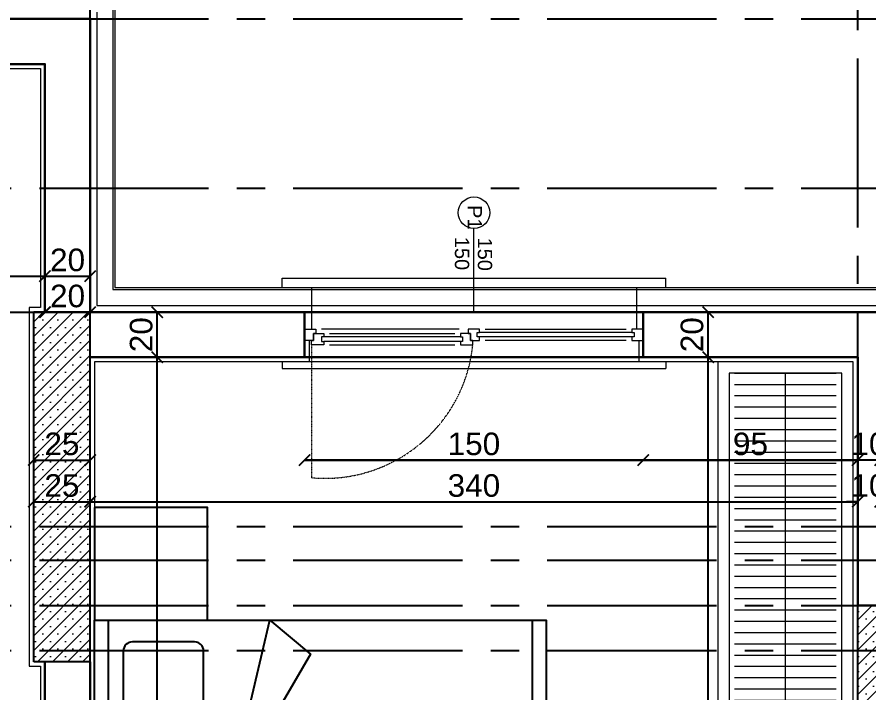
# Model space of a CAD drawing. Header units: millimetres. Extents: x 2778 to 13672, y 1832 to 5175.
# Drawn here: x 4579.2 to 4956.6, y 4521.4 to 4821.1 of the extents above; entities that cross this region are included whole.
import ezdxf

# ---------------------------------------------------------------- set-up
doc = ezdxf.new("R2010")
doc.units = ezdxf.units.MM
for name, pattern in [('CENTER2', [112.5, 75, -12.5, 12.5, -12.5]), ('DASHDOT2', [12.7, 6.35, -3.175, 0, -3.175]), ('DOTX2', [0.5, 0, -0.5])]:
    doc.linetypes.add(name, pattern=pattern)
doc.layers.add('7-DCR-FRN', color=8, linetype='Continuous')
doc.layers.add('Panel', color=7, linetype='Continuous')
for name, color, linetype, lineweight in [('aks', 251, 'DASHDOT2', 35), ('duvar', 232, 'Continuous', 30), ('görünüş', 201, 'Continuous', 18), ('ince', 37, 'Continuous', 0), ('iz', 1, 'DOTX2', 20), ('pencere', 4, 'Continuous', 18), ('sıva dış', 30, 'Continuous', 9), ('sıva iç', 21, 'Continuous', 0), ('yalıtım', 107, 'Continuous', 0), ('yazı', 11, 'Continuous', 20), ('ÖLÇÜ İÇ', 7, 'Continuous', 9)]:
    doc.layers.add(name, color=color, linetype=linetype, lineweight=lineweight)
doc.styles.get("Standard").update_dxf_attribs({"font": 'arial.ttf'})
doc.dimstyles.new('zulay iç ölçü', dxfattribs={"dimtxt": 10, "dimasz": 5, "dimexe": 0.18, "dimexo": 0, "dimgap": 2, "dimtad": 3, "dimdec": 0, "dimzin": 0, "dimdsep": 46, "dimtxsty": 'Standard', "dimblk": 'ARCHTICK', "dimcen": 0.09, "dimse1": 1, "dimse2": 1, "dimadec": 0, "dimazin": 0, "dimtfac": 1, "dimtdec": 0, "dimtix": 1, "dimtofl": 0, "dimtmove": 0, "dimatfit": 3, "dimldrblk": 'ARCHTICK', "dimfxl": 1, "dimtolj": 1, "dimtzin": 0, "dimarcsym": 0})
pattern_1 = [(45, (0, 0), (-3.314563, 3.314563), []), (45, (3.3146, 0), (-3.314563, 3.314563), [0, -4.6875])]

# ---------------------------------------------------------------- blocks, each defined once
blk = doc.blocks.new('IDE242Entity431')
at = {"layer": 'Panel', "linetype": 'Continuous', "lineweight": 5}
h = blk.add_hatch(dxfattribs=at)
h.set_pattern_fill('SACNCR', color=163, scale=50, style=0)
h.set_pattern_definition(pattern_1)
h.paths.add_polyline_path([(1435, 2045), (1435, 2200), (1460, 2200), (1460, 2045)])
blk = doc.blocks.new('IDE242Entity432')
at = {"layer": 'Panel', "color": 164, "linetype": 'Continuous', "lineweight": -3}
blk.add_lwpolyline([(1460, 2045), (1435, 2045)], dxfattribs=at)
blk = doc.blocks.new('IDE242Entity433')
at = {"layer": 'Panel', "color": 164, "linetype": 'Continuous', "lineweight": -3}
blk.add_lwpolyline([(1460, 2045), (1460, 2200)], dxfattribs=at)
blk = doc.blocks.new('IDE242Entity434')
at = {"layer": 'Panel', "color": 164, "linetype": 'Continuous', "lineweight": -3}
blk.add_lwpolyline([(1460, 2200), (1435, 2200)], dxfattribs=at)
blk = doc.blocks.new('IDE242Entity435')
at = {"layer": 'Panel', "color": 164, "linetype": 'Continuous', "lineweight": -3}
blk.add_lwpolyline([(1435, 2045), (1435, 2200)], dxfattribs=at)
blk = doc.blocks.new('IDE242Entity437')
at = {"layer": 'Panel', "linetype": 'Continuous', "lineweight": 5}
h = blk.add_hatch(dxfattribs=at)
h.set_pattern_fill('SACNCR', color=163, scale=50, style=0)
h.set_pattern_definition(pattern_1)
h.paths.add_polyline_path([(1800, 1920), (1800, 2070), (1825, 2070), (1825, 1920)])
blk = doc.blocks.new('IDE242Entity440')
at = {"layer": 'Panel', "color": 164, "linetype": 'Continuous', "lineweight": -3}
blk.add_lwpolyline([(1825, 2070), (1800, 2070)], dxfattribs=at)
blk = doc.blocks.new('IDE242Entity441')
at = {"layer": 'Panel', "color": 164, "linetype": 'Continuous', "lineweight": -3}
blk.add_lwpolyline([(1800, 1920), (1800, 2070)], dxfattribs=at)
blk = doc.blocks.new('_ArchTick')
at = {"color": 0, "linetype": 'ByBlock', "const_width": 0.15}
blk.add_lwpolyline([(-0.5, -0.5), (0.5, 0.5)], dxfattribs=at)
blk = doc.blocks.new('*D1977')
at = {"layer": 'Defpoints', "color": 0, "transparency": 16777216}
for p in [(4461.58, 4800.23), (4591.58, 4706.22), (4591.58, 4706.22)]:
    blk.add_point(p, dxfattribs=at)
at = {"layer": 'ÖLÇÜ İÇ', "color": 0, "lineweight": -2, "transparency": 16777216}
blk.add_line((4461.58, 4706.22), (4591.58, 4706.22), dxfattribs=at)
at = {"layer": 'ÖLÇÜ İÇ', "color": 0, "lineweight": -2, "transparency": 16777216, "xscale": 5, "yscale": 5, "zscale": 5, "rotation": 180}
blk.add_blockref('_ArchTick', (4461.58, 4706.22), dxfattribs=at)
at = {"layer": 'ÖLÇÜ İÇ', "color": 0, "lineweight": -2, "transparency": 16777216, "xscale": 5, "yscale": 5, "zscale": 5}
blk.add_blockref('_ArchTick', (4591.58, 4706.22), dxfattribs=at)
at = {"layer": 'ÖLÇÜ İÇ', "color": 0, "transparency": 16777216, "insert": (4526.58, 4713.33), "char_height": 10, "attachment_point": 5}
blk.add_mtext('\\A1;130', dxfattribs=at)
blk = doc.blocks.new('*D1978')
at = {"layer": 'Defpoints', "color": 0, "transparency": 16777216}
for p in [(4591.58, 4706.22), (4611.58, 4706.22), (4611.58, 4706.22)]:
    blk.add_point(p, dxfattribs=at)
at = {"layer": 'ÖLÇÜ İÇ', "color": 0, "lineweight": -2, "transparency": 16777216}
blk.add_line((4591.58, 4706.22), (4611.58, 4706.22), dxfattribs=at)
at = {"layer": 'ÖLÇÜ İÇ', "color": 0, "lineweight": -2, "transparency": 16777216, "xscale": 5, "yscale": 5, "zscale": 5, "rotation": 180}
blk.add_blockref('_ArchTick', (4591.58, 4706.22), dxfattribs=at)
at = {"layer": 'ÖLÇÜ İÇ', "color": 0, "lineweight": -2, "transparency": 16777216, "xscale": 5, "yscale": 5, "zscale": 5}
blk.add_blockref('_ArchTick', (4611.58, 4706.22), dxfattribs=at)
at = {"layer": 'ÖLÇÜ İÇ', "color": 0, "transparency": 16777216, "insert": (4601.58, 4713.33), "char_height": 10, "attachment_point": 5}
blk.add_mtext('\\A1;20', dxfattribs=at)
blk = doc.blocks.new('*D1984')
at = {"layer": 'Defpoints', "color": 0, "transparency": 16777216}
for p in [(4151.58, 4690.23), (4591.58, 4690.23), (4591.58, 4690.23)]:
    blk.add_point(p, dxfattribs=at)
at = {"layer": 'ÖLÇÜ İÇ', "color": 0, "lineweight": -2, "transparency": 16777216}
blk.add_line((4151.58, 4690.23), (4591.58, 4690.23), dxfattribs=at)
at = {"layer": 'ÖLÇÜ İÇ', "color": 0, "lineweight": -2, "transparency": 16777216, "xscale": 5, "yscale": 5, "zscale": 5, "rotation": 180}
blk.add_blockref('_ArchTick', (4151.58, 4690.23), dxfattribs=at)
at = {"layer": 'ÖLÇÜ İÇ', "color": 0, "lineweight": -2, "transparency": 16777216, "xscale": 5, "yscale": 5, "zscale": 5}
blk.add_blockref('_ArchTick', (4591.58, 4690.23), dxfattribs=at)
at = {"layer": 'ÖLÇÜ İÇ', "color": 0, "transparency": 16777216, "insert": (4371.58, 4697.34), "char_height": 10, "attachment_point": 5}
blk.add_mtext('\\A1;440', dxfattribs=at)
blk = doc.blocks.new('*D1985')
at = {"layer": 'Defpoints', "color": 0, "transparency": 16777216}
for p in [(4591.58, 4690.23), (4611.58, 4690.23), (4611.58, 4690.23)]:
    blk.add_point(p, dxfattribs=at)
at = {"layer": 'ÖLÇÜ İÇ', "color": 0, "lineweight": -2, "transparency": 16777216}
blk.add_line((4591.58, 4690.23), (4611.58, 4690.23), dxfattribs=at)
at = {"layer": 'ÖLÇÜ İÇ', "color": 0, "lineweight": -2, "transparency": 16777216, "xscale": 5, "yscale": 5, "zscale": 5, "rotation": 180}
blk.add_blockref('_ArchTick', (4591.58, 4690.23), dxfattribs=at)
at = {"layer": 'ÖLÇÜ İÇ', "color": 0, "lineweight": -2, "transparency": 16777216, "xscale": 5, "yscale": 5, "zscale": 5}
blk.add_blockref('_ArchTick', (4611.58, 4690.23), dxfattribs=at)
at = {"layer": 'ÖLÇÜ İÇ', "color": 0, "transparency": 16777216, "insert": (4601.58, 4697.34), "char_height": 10, "attachment_point": 5}
blk.add_mtext('\\A1;20', dxfattribs=at)
blk = doc.blocks.new('G')
at = {"layer": 'duvar'}
for p, q in [((1059585.28, -406613.31), (1059605.28, -406613.31)), ((1059585.28, -406763.31), (1059605.28, -406763.31))]:
    blk.add_line(p, q, dxfattribs=at)
at = {"layer": 'görünüş'}
for p, q in [((1059574.08, -406603.31), (1059570.28, -406603.31)), ((1059570.28, -406773.31), (1059570.28, -406603.31)), ((1059607.28, -406603.31), (1059610.28, -406603.31)), ((1059610.28, -406773.31), (1059610.28, -406603.31)), ((1059574.08, -406773.31), (1059570.28, -406773.31)), ((1059607.28, -406773.31), (1059610.28, -406773.31))]:
    blk.add_line(p, q, dxfattribs=at)
at = {"layer": 'ince'}
for p, q in [((1059592.78, -406683.31), (1059592.78, -406620.81)), ((1059597.78, -406620.81), (1059597.78, -406683.31)), ((1059592.78, -406694.81), (1059592.78, -406755.81)), ((1059594.78, -406752.31), (1059594.78, -406696.8)), ((1059599.78, -406752.31), (1059599.78, -406696.8))]:
    blk.add_line(p, q, dxfattribs=at)
for points in [[(1059594.28, -406618.31), (1059594.28, -406685.81)], [(1059596.28, -406618.31), (1059596.28, -406685.81)], [(1059596.28, -406694.3), (1059596.28, -406754.81)], [(1059598.28, -406694.3), (1059598.28, -406754.81)]]:
    blk.add_lwpolyline(points, dxfattribs=at)
at = {"layer": 'iz', "ltscale": 0.1}
for p, q in [((1059585.28, -406763.31), (1059585.28, -406613.31)), ((1059605.28, -406613.31), (1059605.28, -406763.31)), ((1059599.81, -406760.28), (1059658.67, -406760.28))]:
    blk.add_line(p, q, dxfattribs=at)
blk.add_arc((1059593.1, -406754.3), 65.84, 354.7896, 84.1769, dxfattribs=at)
at = {"layer": 'pencere'}
for points in [[(1059592.78, -406613.31), (1059592.78, -406618.31), (1059592.78, -406618.31), (1059594.28, -406618.31), (1059594.28, -406617.31), (1059596.28, -406617.31), (1059596.28, -406618.31), (1059597.78, -406618.31), (1059597.78, -406618.31), (1059597.78, -406613.31)], [(1059596.28, -406685.81), (1059596.28, -406686.81), (1059594.28, -406686.81), (1059594.28, -406685.81), (1059592.78, -406685.81), (1059592.78, -406690.81), (1059594.78, -406690.81), (1059594.78, -406689.81), (1059597.78, -406689.81), (1059597.78, -406685.81), (1059596.28, -406685.81)], [(1059592.78, -406763.31), (1059592.78, -406758.31), (1059594.78, -406758.31), (1059594.78, -406759.31), (1059597.78, -406759.31), (1059597.78, -406763.31)]]:
    blk.add_lwpolyline(points, dxfattribs=at)
for points in [[(1059597.78, -406688.81), (1059597.78, -406689.81), (1059594.78, -406689.81), (1059594.78, -406694.3), (1059596.28, -406694.3), (1059596.28, -406693.3), (1059598.28, -406693.3), (1059598.28, -406694.3), (1059599.78, -406694.3), (1059599.78, -406688.81)], [(1059597.78, -406760.31), (1059597.78, -406759.31), (1059594.78, -406759.31), (1059594.78, -406754.81), (1059596.28, -406754.81), (1059596.28, -406755.81), (1059598.28, -406755.81), (1059598.28, -406754.81), (1059599.78, -406754.81), (1059599.78, -406760.31)]]:
    blk.add_lwpolyline(points, close=True, dxfattribs=at)
at = {"layer": 'sıva dış'}
for p, q in [((1059574.28, -406616.31), (1059592.78, -406616.31)), ((1059574.28, -406760.31), (1059592.78, -406760.31))]:
    blk.add_line(p, q, dxfattribs=at)
at = {"layer": 'sıva iç'}
for p, q in [((1059597.78, -406615.31), (1059607.28, -406615.31)), ((1059597.78, -406761.31), (1059607.28, -406761.31))]:
    blk.add_line(p, q, dxfattribs=at)
at = {"layer": 'yazı'}
blk.add_line((1059585.28, -406688.31), (1059548.23, -406688.31), dxfattribs=at)
blk.add_circle((1059541.23, -406688.31), 7, dxfattribs=at)
for s, p in [('150', (1059552.23, -406686.57)), ('P1', (1059537.82, -406691.08)), ('150', (1059551.91, -406696.73))]:
    blk.add_text(s, height=6.328, dxfattribs=at).set_placement(p)
blk = doc.blocks.new('*U31')
at = {"layer": '7-DCR-FRN'}
for points in [[(-80, 100), (-130, 100), (-130, 50), (-80, 50)], [(80, 100), (80, 94), (-80, 94), (-80, 100)], [(-80, 100), (80, 100), (80, -100), (-80, -100)], [(-80, 100), (80, 100), (80, -100), (-80, -100)], [(130, 100), (80, 100), (80, 50), (130, 50)], [(-80, -94), (80, -94), (80, -100), (-80, -100)]]:
    blk.add_lwpolyline(points, close=True, dxfattribs=at)
for points in [[(-70.38, 83.3, -0.414214), (-66.38, 87.3), (-8.34, 87.3, -0.414214), (-4.34, 83.3), (-4.34, 55.74, -0.414214), (-8.34, 51.74), (-66.38, 51.74, -0.414214), (-70.38, 55.74)], [(70.38, 83.3, 0.414214), (66.38, 87.3), (8.34, 87.3, 0.414214), (4.34, 83.3), (4.34, 55.74, 0.414214), (8.34, 51.74), (66.38, 51.74, 0.414214), (70.38, 55.74)]]:
    blk.add_lwpolyline(points, format="xyb", close=True, dxfattribs=at)
blk.add_lwpolyline([(-4.31, 39.62), (-65, 4.38), (-80, 22.38), (-6.26, 39.62), (6.26, 39.62), (80, 22.38), (65, 4.38), (4.31, 39.62)], dxfattribs=at)
blk = doc.blocks.new('*U323')
at = {"layer": '7-DCR-FRN', "lineweight": 9}
blk.add_line((340, 30), (5, 30), dxfattribs=at)
for points in [[(345, 60), (345, 0), (0, 0), (0, 60)], [(340, 55), (340, 5), (5, 5), (5, 55)]]:
    blk.add_lwpolyline(points, close=True, dxfattribs=at)
for points in [[(5, 52.5), (5, 7.5)], [(5, 52.5), (5, 7.5)], [(5, 52.5), (5, 7.5)], [(10, 52.5), (10, 7.5)], [(10, 52.5), (10, 7.5)], [(15, 52.5), (15, 7.5)], [(15, 52.5), (15, 7.5)], [(20, 52.5), (20, 7.5)], [(20, 52.5), (20, 7.5)], [(25, 52.5), (25, 7.5)], [(25, 52.5), (25, 7.5)], [(30, 52.5), (30, 7.5)], [(30, 52.5), (30, 7.5)], [(35, 52.5), (35, 7.5)], [(35, 52.5), (35, 7.5)], [(40, 52.5), (40, 7.5)], [(40, 52.5), (40, 7.5)], [(45, 52.5), (45, 7.5)], [(45, 52.5), (45, 7.5)], [(50, 52.5), (50, 7.5)], [(50, 52.5), (50, 7.5)], [(55, 52.5), (55, 7.5)], [(60, 52.5), (60, 7.5)], [(65, 52.5), (65, 7.5)], [(70, 52.5), (70, 7.5)], [(75, 52.5), (75, 7.5)], [(80, 52.5), (80, 7.5)], [(85, 52.5), (85, 7.5)], [(90, 52.5), (90, 7.5)], [(95, 52.5), (95, 7.5)], [(100, 52.5), (100, 7.5)], [(105, 52.5), (105, 7.5)], [(110, 52.5), (110, 7.5)], [(115, 52.5), (115, 7.5)], [(120, 52.5), (120, 7.5)], [(125, 52.5), (125, 7.5)], [(130, 52.5), (130, 7.5)], [(135, 52.5), (135, 7.5)], [(140, 52.5), (140, 7.5)], [(145, 52.5), (145, 7.5)], [(150, 52.5), (150, 7.5)], [(155, 52.5), (155, 7.5)], [(160, 52.5), (160, 7.5)], [(165, 52.5), (165, 7.5)], [(170, 52.5), (170, 7.5)], [(175, 52.5), (175, 7.5)], [(180, 52.5), (180, 7.5)], [(185, 52.5), (185, 7.5)], [(190, 52.5), (190, 7.5)], [(195, 52.5), (195, 7.5)], [(200, 52.5), (200, 7.5)], [(205, 52.5), (205, 7.5)], [(210, 52.5), (210, 7.5)], [(215, 52.5), (215, 7.5)], [(220, 52.5), (220, 7.5)], [(225, 52.5), (225, 7.5)], [(230, 52.5), (230, 7.5)], [(235, 52.5), (235, 7.5)], [(240, 52.5), (240, 7.5)], [(245, 52.5), (245, 7.5)], [(250, 52.5), (250, 7.5)], [(255, 52.5), (255, 7.5)], [(260, 52.5), (260, 7.5)], [(265, 52.5), (265, 7.5)], [(270, 52.5), (270, 7.5)], [(275, 52.5), (275, 7.5)], [(280, 52.5), (280, 7.5)], [(285, 52.5), (285, 7.5)], [(290, 52.5), (290, 7.5)], [(295, 52.5), (295, 7.5)], [(300, 52.5), (300, 7.5)], [(305, 52.5), (305, 7.5)], [(310, 52.5), (310, 7.5)], [(315, 52.5), (315, 7.5)], [(320, 52.5), (320, 7.5)], [(325, 52.5), (325, 7.5)], [(330, 52.5), (330, 7.5)], [(335, 52.5), (335, 7.5)], [(340, 52.5), (340, 7.5)], [(345, 52.5), (345, 7.5)]]:
    blk.add_lwpolyline(points, dxfattribs=at)
blk = doc.blocks.new('*D2578')
at = {"layer": 'Defpoints', "color": 0, "transparency": 16777216}
for p in [(4611.58, 4624.67), (4586.58, 4617.46), (4611.58, 4617.46)]:
    blk.add_point(p, dxfattribs=at)
at = {"layer": 'ÖLÇÜ İÇ', "color": 0, "lineweight": -2, "transparency": 16777216}
blk.add_line((4586.58, 4624.67), (4611.58, 4624.67), dxfattribs=at)
at = {"layer": 'ÖLÇÜ İÇ', "color": 0, "lineweight": -2, "transparency": 16777216, "xscale": 5, "yscale": 5, "zscale": 5, "rotation": 180}
blk.add_blockref('_ArchTick', (4586.58, 4624.67), dxfattribs=at)
at = {"layer": 'ÖLÇÜ İÇ', "color": 0, "lineweight": -2, "transparency": 16777216, "xscale": 5, "yscale": 5, "zscale": 5}
blk.add_blockref('_ArchTick', (4611.58, 4624.67), dxfattribs=at)
at = {"layer": 'ÖLÇÜ İÇ', "color": 0, "transparency": 16777216, "insert": (4599.08, 4631.78), "char_height": 10, "attachment_point": 5}
blk.add_mtext('\\A1;25', dxfattribs=at)
blk = doc.blocks.new('*D2579')
at = {"layer": 'Defpoints', "color": 0, "transparency": 16777216}
for p in [(4706.58, 4670.23), (4706.58, 4624.67), (5611.58, 4617.46)]:
    blk.add_point(p, dxfattribs=at)
at = {"layer": 'ÖLÇÜ İÇ', "color": 0, "lineweight": -2, "transparency": 16777216}
blk.add_line((5611.58, 4624.67), (4706.58, 4624.67), dxfattribs=at)
at = {"layer": 'ÖLÇÜ İÇ', "color": 0, "lineweight": -2, "transparency": 16777216, "xscale": 5, "yscale": 5, "zscale": 5, "rotation": 180}
blk.add_blockref('_ArchTick', (4706.58, 4624.67), dxfattribs=at)
at = {"layer": 'ÖLÇÜ İÇ', "color": 0, "lineweight": -2, "transparency": 16777216, "xscale": 5, "yscale": 5, "zscale": 5}
blk.add_blockref('_ArchTick', (5611.58, 4624.67), dxfattribs=at)
at = {"layer": 'ÖLÇÜ İÇ', "color": 0, "transparency": 16777216, "insert": (5159.08, 4631.78), "char_height": 10, "attachment_point": 5}
blk.add_mtext('\\A1;905', dxfattribs=at)
blk = doc.blocks.new('*D2580')
at = {"layer": 'Defpoints', "color": 0, "transparency": 16777216}
for p in [(4706.58, 4670.23), (4856.58, 4670.23), (4856.58, 4624.67)]:
    blk.add_point(p, dxfattribs=at)
at = {"layer": 'ÖLÇÜ İÇ', "color": 0, "lineweight": -2, "transparency": 16777216}
blk.add_line((4706.58, 4624.67), (4856.58, 4624.67), dxfattribs=at)
at = {"layer": 'ÖLÇÜ İÇ', "color": 0, "lineweight": -2, "transparency": 16777216, "xscale": 5, "yscale": 5, "zscale": 5, "rotation": 180}
blk.add_blockref('_ArchTick', (4706.58, 4624.67), dxfattribs=at)
at = {"layer": 'ÖLÇÜ İÇ', "color": 0, "lineweight": -2, "transparency": 16777216, "xscale": 5, "yscale": 5, "zscale": 5}
blk.add_blockref('_ArchTick', (4856.58, 4624.67), dxfattribs=at)
at = {"layer": 'ÖLÇÜ İÇ', "color": 0, "transparency": 16777216, "insert": (4781.58, 4631.78), "char_height": 10, "attachment_point": 5}
blk.add_mtext('\\A1;150', dxfattribs=at)
blk = doc.blocks.new('*D2581')
at = {"layer": 'Defpoints', "color": 0, "transparency": 16777216}
for p in [(4856.58, 4670.23), (4951.58, 4624.67), (4951.58, 4624.67)]:
    blk.add_point(p, dxfattribs=at)
at = {"layer": 'ÖLÇÜ İÇ', "color": 0, "lineweight": -2, "transparency": 16777216}
blk.add_line((4856.58, 4624.67), (4951.58, 4624.67), dxfattribs=at)
at = {"layer": 'ÖLÇÜ İÇ', "color": 0, "lineweight": -2, "transparency": 16777216, "xscale": 5, "yscale": 5, "zscale": 5, "rotation": 180}
blk.add_blockref('_ArchTick', (4856.58, 4624.67), dxfattribs=at)
at = {"layer": 'ÖLÇÜ İÇ', "color": 0, "lineweight": -2, "transparency": 16777216, "xscale": 5, "yscale": 5, "zscale": 5}
blk.add_blockref('_ArchTick', (4951.58, 4624.67), dxfattribs=at)
at = {"layer": 'ÖLÇÜ İÇ', "color": 0, "transparency": 16777216, "insert": (4904.08, 4631.78), "char_height": 10, "attachment_point": 5}
blk.add_mtext('\\A1;95', dxfattribs=at)
blk = doc.blocks.new('*D2582')
at = {"layer": 'Defpoints', "color": 0, "transparency": 16777216}
for p in [(4951.58, 4624.67), (4961.58, 4624.67), (4961.58, 4624.67)]:
    blk.add_point(p, dxfattribs=at)
at = {"layer": 'ÖLÇÜ İÇ', "color": 0, "lineweight": -2, "transparency": 16777216}
for p, q in [((4951.58, 4624.67), (4946.58, 4624.67)), ((4961.58, 4624.67), (4966.58, 4624.67))]:
    blk.add_line(p, q, dxfattribs=at)
at = {"layer": 'ÖLÇÜ İÇ', "color": 0, "lineweight": -2, "transparency": 16777216, "xscale": 5, "yscale": 5, "zscale": 5}
blk.add_blockref('_ArchTick', (4951.58, 4624.67), dxfattribs=at)
at = {"layer": 'ÖLÇÜ İÇ', "color": 0, "lineweight": -2, "transparency": 16777216, "xscale": 5, "yscale": 5, "zscale": 5, "rotation": 180}
blk.add_blockref('_ArchTick', (4961.58, 4624.67), dxfattribs=at)
at = {"layer": 'ÖLÇÜ İÇ', "color": 0, "transparency": 16777216, "insert": (4956.58, 4631.78), "char_height": 10, "attachment_point": 5}
blk.add_mtext('\\A1;10', dxfattribs=at)
blk = doc.blocks.new('*D2600')
at = {"layer": 'Defpoints', "color": 0, "transparency": 16777216}
for p in [(4586.58, 4605.04), (4611.58, 4606.22), (4611.58, 4605.04)]:
    blk.add_point(p, dxfattribs=at)
at = {"layer": 'ÖLÇÜ İÇ', "color": 0, "lineweight": -2, "transparency": 16777216}
blk.add_line((4586.58, 4606.22), (4611.58, 4606.22), dxfattribs=at)
at = {"layer": 'ÖLÇÜ İÇ', "color": 0, "lineweight": -2, "transparency": 16777216, "xscale": 5, "yscale": 5, "zscale": 5, "rotation": 180}
blk.add_blockref('_ArchTick', (4586.58, 4606.22), dxfattribs=at)
at = {"layer": 'ÖLÇÜ İÇ', "color": 0, "lineweight": -2, "transparency": 16777216, "xscale": 5, "yscale": 5, "zscale": 5}
blk.add_blockref('_ArchTick', (4611.58, 4606.22), dxfattribs=at)
at = {"layer": 'ÖLÇÜ İÇ', "color": 0, "transparency": 16777216, "insert": (4599.08, 4613.33), "char_height": 10, "attachment_point": 5}
blk.add_mtext('\\A1;25', dxfattribs=at)
blk = doc.blocks.new('*D2601')
at = {"layer": 'Defpoints', "color": 0, "transparency": 16777216}
for p in [(4611.58, 4605.04), (4951.58, 4606.22), (4951.58, 4606.22)]:
    blk.add_point(p, dxfattribs=at)
at = {"layer": 'ÖLÇÜ İÇ', "color": 0, "lineweight": -2, "transparency": 16777216}
blk.add_line((4611.58, 4606.22), (4951.58, 4606.22), dxfattribs=at)
at = {"layer": 'ÖLÇÜ İÇ', "color": 0, "lineweight": -2, "transparency": 16777216, "xscale": 5, "yscale": 5, "zscale": 5, "rotation": 180}
blk.add_blockref('_ArchTick', (4611.58, 4606.22), dxfattribs=at)
at = {"layer": 'ÖLÇÜ İÇ', "color": 0, "lineweight": -2, "transparency": 16777216, "xscale": 5, "yscale": 5, "zscale": 5}
blk.add_blockref('_ArchTick', (4951.58, 4606.22), dxfattribs=at)
at = {"layer": 'ÖLÇÜ İÇ', "color": 0, "transparency": 16777216, "insert": (4781.58, 4613.33), "char_height": 10, "attachment_point": 5}
blk.add_mtext('\\A1;340', dxfattribs=at)
blk = doc.blocks.new('*D2602')
at = {"layer": 'Defpoints', "color": 0, "transparency": 16777216}
for p in [(4951.58, 4606.22), (4961.58, 4606.22), (4961.58, 4606.22)]:
    blk.add_point(p, dxfattribs=at)
at = {"layer": 'ÖLÇÜ İÇ', "color": 0, "lineweight": -2, "transparency": 16777216}
for p, q in [((4951.58, 4606.22), (4946.58, 4606.22)), ((4961.58, 4606.22), (4966.58, 4606.22))]:
    blk.add_line(p, q, dxfattribs=at)
at = {"layer": 'ÖLÇÜ İÇ', "color": 0, "lineweight": -2, "transparency": 16777216, "xscale": 5, "yscale": 5, "zscale": 5}
blk.add_blockref('_ArchTick', (4951.58, 4606.22), dxfattribs=at)
at = {"layer": 'ÖLÇÜ İÇ', "color": 0, "lineweight": -2, "transparency": 16777216, "xscale": 5, "yscale": 5, "zscale": 5, "rotation": 180}
blk.add_blockref('_ArchTick', (4961.58, 4606.22), dxfattribs=at)
at = {"layer": 'ÖLÇÜ İÇ', "color": 0, "transparency": 16777216, "insert": (4956.58, 4613.33), "char_height": 10, "attachment_point": 5}
blk.add_mtext('\\A1;10', dxfattribs=at)
blk = doc.blocks.new('*D2639')
at = {"layer": 'Defpoints', "color": 0, "transparency": 16777216}
for p in [(4641.32, 4670.23), (4641.32, 4670.23), (4641.32, 4200.23)]:
    blk.add_point(p, dxfattribs=at)
at = {"layer": 'ÖLÇÜ İÇ', "color": 0, "lineweight": -2, "transparency": 16777216}
blk.add_line((4641.32, 4200.23), (4641.32, 4670.23), dxfattribs=at)
at = {"layer": 'ÖLÇÜ İÇ', "color": 0, "lineweight": -2, "transparency": 16777216, "xscale": 5, "yscale": 5, "zscale": 5}
for p, rotation in [((4641.32, 4670.23), 90), ((4641.32, 4200.23), 270)]:
    blk.add_blockref('_ArchTick', p, dxfattribs=dict(at, rotation=rotation))
at = {"layer": 'ÖLÇÜ İÇ', "color": 0, "transparency": 16777216, "insert": (4634.22, 4435.23), "char_height": 10, "attachment_point": 5, "rotation": 90}
blk.add_mtext('\\A1;470', dxfattribs=at)
blk = doc.blocks.new('*D2640')
at = {"layer": 'Defpoints', "color": 0, "transparency": 16777216}
for p in [(4641.32, 4690.23), (4641.32, 4690.23), (4641.32, 4670.23)]:
    blk.add_point(p, dxfattribs=at)
at = {"layer": 'ÖLÇÜ İÇ', "color": 0, "lineweight": -2, "transparency": 16777216}
blk.add_line((4641.32, 4670.23), (4641.32, 4690.23), dxfattribs=at)
at = {"layer": 'ÖLÇÜ İÇ', "color": 0, "lineweight": -2, "transparency": 16777216, "xscale": 5, "yscale": 5, "zscale": 5}
for p, rotation in [((4641.32, 4690.23), 90), ((4641.32, 4670.23), 270)]:
    blk.add_blockref('_ArchTick', p, dxfattribs=dict(at, rotation=rotation))
at = {"layer": 'ÖLÇÜ İÇ', "color": 0, "transparency": 16777216, "insert": (4634.22, 4680.23), "char_height": 10, "attachment_point": 5, "rotation": 90}
blk.add_mtext('\\A1;20', dxfattribs=at)
blk = doc.blocks.new('*D2650')
at = {"layer": 'Defpoints', "color": 0, "transparency": 16777216}
for p in [(4885.35, 4670.23), (4885.35, 4670.23), (4885.35, 4200.23)]:
    blk.add_point(p, dxfattribs=at)
at = {"layer": 'ÖLÇÜ İÇ', "color": 0, "lineweight": -2, "transparency": 16777216}
blk.add_line((4885.35, 4200.23), (4885.35, 4670.23), dxfattribs=at)
at = {"layer": 'ÖLÇÜ İÇ', "color": 0, "lineweight": -2, "transparency": 16777216, "xscale": 5, "yscale": 5, "zscale": 5}
for p, rotation in [((4885.35, 4670.23), 90), ((4885.35, 4200.23), 270)]:
    blk.add_blockref('_ArchTick', p, dxfattribs=dict(at, rotation=rotation))
at = {"layer": 'ÖLÇÜ İÇ', "color": 0, "transparency": 16777216, "insert": (4878.24, 4435.23), "char_height": 10, "attachment_point": 5, "rotation": 90}
blk.add_mtext('\\A1;470', dxfattribs=at)
blk = doc.blocks.new('*D2651')
at = {"layer": 'Defpoints', "color": 0, "transparency": 16777216}
for p in [(4885.35, 4690.23), (4885.35, 4690.23), (4885.35, 4670.23)]:
    blk.add_point(p, dxfattribs=at)
at = {"layer": 'ÖLÇÜ İÇ', "color": 0, "lineweight": -2, "transparency": 16777216}
blk.add_line((4885.35, 4670.23), (4885.35, 4690.23), dxfattribs=at)
at = {"layer": 'ÖLÇÜ İÇ', "color": 0, "lineweight": -2, "transparency": 16777216, "xscale": 5, "yscale": 5, "zscale": 5}
for p, rotation in [((4885.35, 4690.23), 90), ((4885.35, 4670.23), 270)]:
    blk.add_blockref('_ArchTick', p, dxfattribs=dict(at, rotation=rotation))
at = {"layer": 'ÖLÇÜ İÇ', "color": 0, "transparency": 16777216, "insert": (4878.24, 4680.23), "char_height": 10, "attachment_point": 5, "rotation": 90}
blk.add_mtext('\\A1;20', dxfattribs=at)

msp = doc.modelspace()

# ---------------------------------------------------------------- linework, layer by layer
at = {"layer": 'aks', "color": 251, "linetype": 'CENTER2', "lineweight": -3}
for points in [[(4611.58, 2140.23), (4611.58, 5100.23)], [(4951.58, 2140.23), (4951.58, 5100.23)], [(2901.58, 4820.23), (8131.58, 4820.23)], [(2901.58, 4745.23), (8131.58, 4745.23)], [(2901.58, 4690.23), (8131.58, 4690.23)], [(2901.58, 4595.23), (8131.58, 4595.23)], [(2901.58, 4580.23), (8131.58, 4580.23)], [(2901.58, 4560.23), (8131.58, 4560.23)], [(2901.58, 4540.23), (8131.58, 4540.23)]]:
    msp.add_lwpolyline(points, dxfattribs=at)
at = {"layer": 'duvar', "lineweight": 30}
for p, q in [((4591.58, 4155.23), (4591.58, 4535.23)), ((4611.58, 4535.23), (4611.58, 4060.23))]:
    msp.add_line(p, q, dxfattribs=at)
for points in [[(4131.58, 4690.23), (4131.58, 4820.23), (4611.58, 4820.23), (4611.58, 4690.23)], [(4151.58, 4690.23), (4151.58, 4800.23), (4591.58, 4800.23), (4591.58, 4690.23)], [(5611.58, 4560.23), (5611.58, 4690.23), (4611.58, 4690.23)], [(4951.58, 4560.23), (4951.58, 4670.23), (4611.58, 4670.23)]]:
    msp.add_lwpolyline(points, dxfattribs=at)
at = {"layer": 'sıva dış'}
for p, q in [((4614.58, 4823.23), (4614.58, 4693.23)), ((4614.58, 4693.23), (5614.58, 4693.23))]:
    msp.add_line(p, q, dxfattribs=at)
at = {"layer": 'sıva iç'}
for points in [[(4153.58, 4798.23), (4589.58, 4798.23), (4589.58, 4692.23), (4584.58, 4692.23), (4584.58, 4533.23), (4589.58, 4533.23), (4589.58, 4157.23), (4173.58, 4157.23), (4173.58, 4197.23), (4153.58, 4197.23)], [(4613.58, 4202.23), (4949.58, 4202.23), (4949.58, 4668.23), (4613.58, 4668.23)]]:
    msp.add_lwpolyline(points, close=True, dxfattribs=at)
at = {"layer": 'yalıtım'}
for p, q in [((4622.58, 4831.23), (4622.58, 4701.23)), ((4621.58, 4830.23), (4621.58, 4700.23)), ((4621.58, 4700.23), (5621.58, 4700.23)), ((4622.58, 4701.23), (5622.58, 4701.23))]:
    msp.add_line(p, q, dxfattribs=at)

# ---------------------------------------------------------------- block references
at = {"xscale": -1, "rotation": 90}
msp.add_blockref('*U323', (4949.58, 4668.23), dxfattribs=at)
at = {"rotation": 90}
msp.add_blockref('*U31', (4713.58, 4473.65), dxfattribs=at)
at = {"layer": 'Panel'}
for name in ['IDE242Entity431', 'IDE242Entity434', 'IDE242Entity435', 'IDE242Entity433', 'IDE242Entity437', 'IDE242Entity440', 'IDE242Entity441', 'IDE242Entity432']:
    msp.add_blockref(name, (3151.58, 2490.23), dxfattribs=at)
at = {"layer": 'ÖLÇÜ İÇ', "rotation": 270}
msp.add_blockref('G', (411469.89, 1064275.52), dxfattribs=at)

# ---------------------------------------------------------------- dimensions: what is measured, and where the dimension line sits
at = {"layer": 'ÖLÇÜ İÇ'}
for base, p1, p2, picture, middle in [((4591.58, 4706.22), (4461.58, 4800.23), (4591.58, 4706.22), '*D1977', (4526.58, 4713.33)), ((4611.58, 4706.22), (4591.58, 4706.22), (4611.58, 4706.22), '*D1978', (4601.58, 4713.33)), ((4591.58, 4690.23), (4151.58, 4690.23), (4591.58, 4690.23), '*D1984', (4371.58, 4697.34)), ((4611.58, 4690.23), (4591.58, 4690.23), (4611.58, 4690.23), '*D1985', (4601.58, 4697.34)), ((4706.58, 4624.67), (5611.58, 4617.46), (4706.58, 4670.23), '*D2579', (5159.08, 4631.78)), ((4856.58, 4624.67), (4706.58, 4670.23), (4856.58, 4670.23), '*D2580', (4781.58, 4631.78)), ((4951.58, 4624.67), (4856.58, 4670.23), (4951.58, 4624.67), '*D2581', (4904.08, 4631.78)), ((4961.58, 4624.67), (4951.58, 4624.67), (4961.58, 4624.67), '*D2582', (4956.58, 4631.78)), ((4951.58, 4606.22), (4611.58, 4605.04), (4951.58, 4606.22), '*D2601', (4781.58, 4613.33)), ((4961.58, 4606.22), (4951.58, 4606.22), (4961.58, 4606.22), '*D2602', (4956.58, 4613.33))]:
    dim = msp.add_linear_dim(base=base, p1=p1, p2=p2, dimstyle='zulay iç ölçü', override={"dimtmove": 1}, dxfattribs=at)
    dim.commit()
    dim.dimension.update_dxf_attribs({"geometry": picture, "text_midpoint": middle})
for base, p1, p2, picture, middle in [((4641.32, 4690.23), (4641.32, 4670.23), (4641.32, 4690.23), '*D2640', (4634.22, 4680.23)), ((4885.35, 4690.23), (4885.35, 4670.23), (4885.35, 4690.23), '*D2651', (4878.24, 4680.23)), ((4641.32, 4670.23), (4641.32, 4200.23), (4641.32, 4670.23), '*D2639', (4634.22, 4435.23)), ((4885.35, 4670.23), (4885.35, 4200.23), (4885.35, 4670.23), '*D2650', (4878.24, 4435.23))]:
    dim = msp.add_linear_dim(base=base, p1=p1, p2=p2, angle=90, dimstyle='zulay iç ölçü', override={"dimtmove": 1}, dxfattribs=at)
    dim.commit()
    dim.dimension.update_dxf_attribs({"geometry": picture, "text_midpoint": middle})
for base, p1, p2, picture, middle in [((4611.58, 4624.67), (4586.58, 4617.46), (4611.58, 4617.46), '*D2578', (4599.08, 4631.78)), ((4611.58, 4606.22), (4586.58, 4605.04), (4611.58, 4605.04), '*D2600', (4599.08, 4613.33))]:
    dim = msp.add_linear_dim(base=base, p1=p1, p2=p2, dimstyle='zulay iç ölçü', dxfattribs=at)
    dim.commit()
    dim.dimension.update_dxf_attribs({"geometry": picture, "text_midpoint": middle})

doc.saveas('drawing.dxf')
